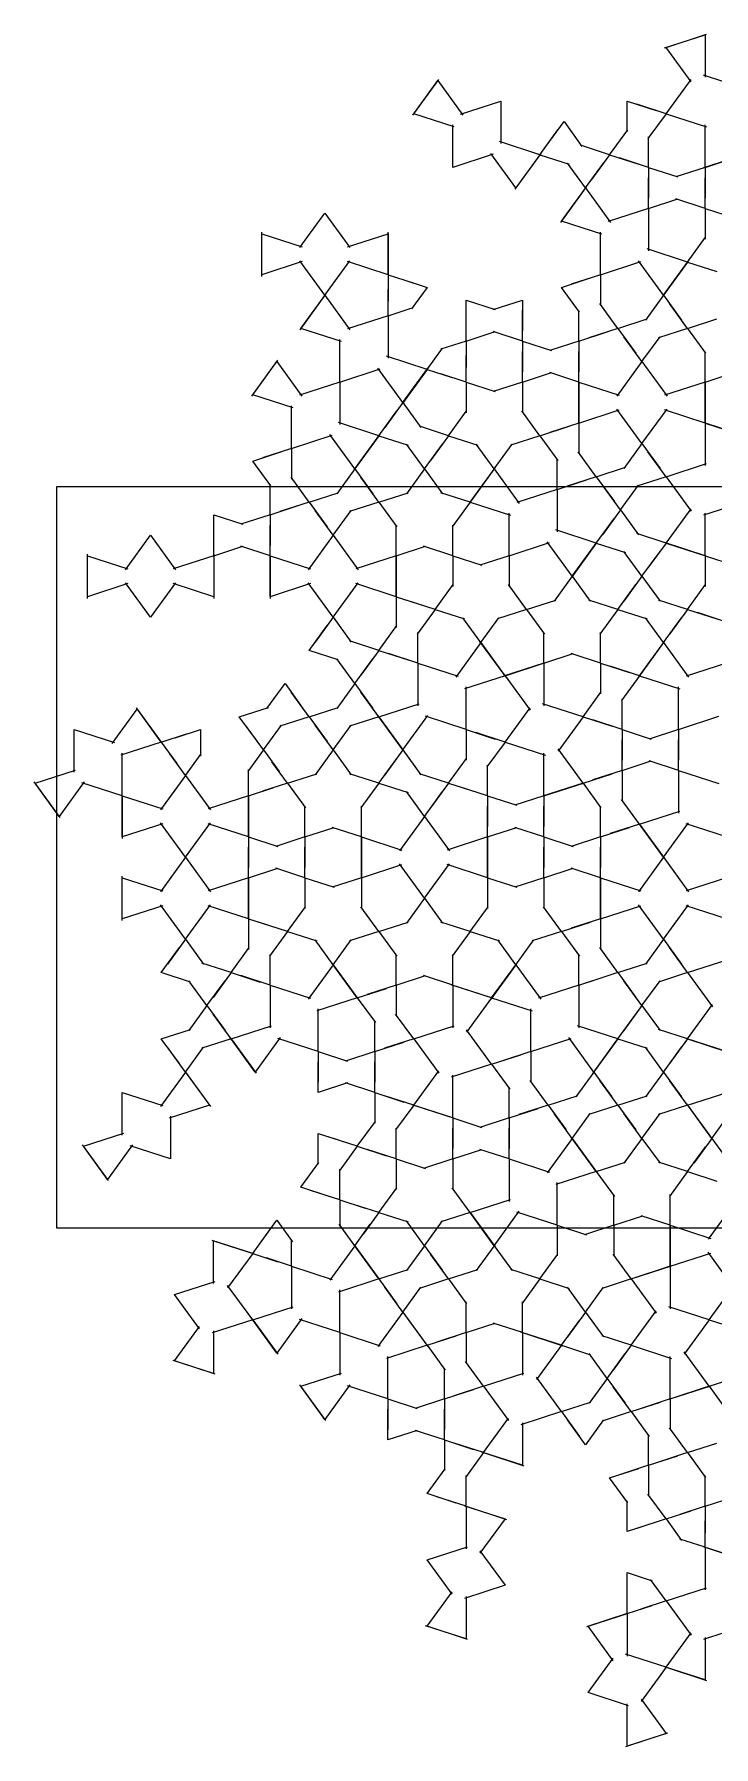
# Model space of a CAD drawing. Header units: millimetres. Extents: x -110 to 110, y -110 to 110.
# Drawn here: x -110.1 to -32.1, y -102 to 94.4 of the extents above; entities that cross this region are included whole.
import ezdxf

# ---------------------------------------------------------------- set-up
doc = ezdxf.new("R2010")
doc.units = ezdxf.units.MM
doc.layers.add('canvas_boundary', color=7, linetype='Continuous', true_color=0x505050)
doc.layers.add('strapwork', color=7, linetype='Continuous', true_color=0xff0000)

msp = doc.modelspace()

# ---------------------------------------------------------------- linework, layer by layer
at = {"layer": 'canvas_boundary'}
msp.add_lwpolyline([(-107.5, -42.5), (107.5, -42.5), (107.5, 42.5), (-107.5, 42.5)], close=True, dxfattribs=at)
at = {"layer": 'strapwork', "true_color": 0xff0000}
for points in [[(-37.77, 92.83), (-33.12, 94.34), (-33.12, 89.46)], [(-34.73, 88.94), (-37.6, 92.89), (-32.96, 94.39)], [(-66.65, 85.13), (-63.78, 89.08), (-60.91, 85.13)], [(-61.9, 83.77), (-66.54, 85.28), (-63.67, 89.22)], [(-37.6, 85.28), (-34.73, 89.22)], [(-28.65, 88.18), (-33.29, 89.69)], [(-61.18, 85.22), (-56.54, 86.73), (-56.54, 81.85)], [(-42.07, 83.21), (-42.07, 86.73), (-38.72, 85.64)], [(-37.6, 85.28), (-40.94, 86.36)], [(-37.6, 85.28), (-39.67, 82.43)], [(-37.6, 85.28), (-32.96, 83.77)], [(-57.43, 80.63), (-62.07, 79.12), (-62.07, 84)], [(-52.07, 80.57), (-50, 83.42)], [(-51.37, 81.53), (-49.3, 84.38), (-47.24, 81.53)], [(-44.07, 80.57), (-42, 83.42)], [(-39.6, 79.12), (-39.6, 82.64)], [(-33.12, 79.12), (-33.12, 84)], [(-51.96, 80.72), (-54.83, 76.77), (-57.7, 80.72)], [(-52.07, 80.57), (-56.71, 82.08)], [(-52.07, 80.57), (-54.94, 76.63)], [(-52.07, 80.57), (-48.72, 79.49)], [(-44.07, 80.57), (-47.42, 81.66)], [(-44.07, 80.57), (-46.14, 77.73)], [(-44.07, 80.57), (-40.72, 79.49)], [(-28.65, 80.57), (-33.29, 79.07)], [(-33.12, 79.12), (-28.48, 80.63)], [(-46.83, 76.77), (-48.9, 79.62)], [(-46.83, 76.77), (-44.76, 79.62)], [(-39.6, 79.12), (-42.94, 80.21)], [(-39.6, 79.12), (-39.6, 75.6)], [(-39.6, 79.12), (-36.25, 78.03)], [(-33.12, 79.12), (-36.47, 78.03)], [(-33.12, 79.12), (-33.12, 75.6)], [(-46.83, 76.77), (-49.7, 72.82)], [(-44.96, 71.46), (-49.6, 72.97), (-46.73, 76.91)], [(-46.83, 76.77), (-43.96, 72.82)], [(-39.6, 74.42), (-39.6, 77.94)], [(-33.12, 74.42), (-33.12, 77.94)], [(-39.6, 74.42), (-36.25, 75.51)], [(-33.12, 74.42), (-36.47, 75.51)], [(-79.59, 69.92), (-76.72, 73.86), (-73.85, 69.92)], [(-39.6, 74.42), (-44.24, 72.91)], [(-39.6, 74.42), (-39.6, 69.54)], [(-33.12, 74.42), (-33.12, 70.9)], [(-33.12, 74.42), (-29.78, 73.33)], [(-79.32, 68.32), (-83.96, 66.81), (-83.96, 71.69)], [(-83.96, 66.63), (-83.96, 71.51), (-79.32, 70.01)], [(-74.13, 70.01), (-69.48, 71.51), (-69.48, 66.63)], [(-69.48, 66.81), (-69.48, 71.69)], [(-45.12, 66.81), (-45.12, 71.69)], [(-35.12, 68.26), (-33.06, 71.11)], [(-35.12, 68.26), (-39.77, 69.77)], [(-76.72, 64.46), (-79.59, 68.41)], [(-76.72, 64.46), (-73.85, 68.41)], [(-69.48, 66.81), (-74.13, 68.32)], [(-69.48, 66.81), (-69.48, 63.77)], [(-69.48, 66.81), (-66.59, 65.87)], [(-45.12, 66.81), (-48.47, 65.72)], [(-45.12, 66.81), (-40.48, 68.32)], [(-45.12, 66.81), (-45.12, 63.29)], [(-37.89, 64.46), (-40.76, 68.41)], [(-35.12, 68.26), (-37.99, 64.32)], [(-37.89, 64.46), (-35.02, 68.41)], [(-35.12, 68.26), (-31.78, 67.18)], [(-69.48, 62.11), (-69.48, 65.15)], [(-67.9, 66.3), (-65.01, 65.36), (-66.8, 62.9)], [(-47.53, 62.51), (-49.6, 65.36), (-46.25, 66.45)], [(-76.72, 64.46), (-79.59, 60.51)], [(-74.84, 59.15), (-79.48, 60.66), (-76.62, 64.6)], [(-76.72, 64.46), (-73.85, 60.51)], [(-69.48, 62.11), (-66.59, 63.05)], [(-60.54, 60.38), (-60.54, 63.9), (-57.19, 62.82)], [(-57.42, 62.82), (-54.07, 63.9), (-54.07, 60.38)], [(-43.12, 60.66), (-45.19, 63.5)], [(-37.89, 64.46), (-39.96, 61.61)], [(-37.89, 64.46), (-35.82, 61.61)], [(-35.12, 60.66), (-37.19, 63.5)], [(-69.48, 62.11), (-74.13, 60.6)], [(-69.48, 62.11), (-69.48, 57.23)], [(-60.54, 59.2), (-60.54, 62.72)], [(-54.07, 59.2), (-54.07, 62.72)], [(-47.6, 59.2), (-47.6, 62.72)], [(-43.12, 60.66), (-39.78, 61.74)], [(-35.12, 60.66), (-31.78, 61.74)], [(-75.01, 54.5), (-75.01, 59.38)], [(-60.54, 59.2), (-63.43, 58.26)], [(-60.54, 59.2), (-57.19, 60.29)], [(-60.54, 59.2), (-60.54, 56.16)], [(-54.07, 59.2), (-57.42, 60.29)], [(-54.07, 59.2), (-54.07, 55.68)], [(-54.07, 59.2), (-50.72, 58.11)], [(-47.6, 59.2), (-50.94, 58.11)], [(-47.6, 59.2), (-44.25, 60.29)], [(-47.6, 59.2), (-47.6, 55.68)], [(-43.12, 60.66), (-46.47, 59.57)], [(-43.12, 60.66), (-41.06, 57.81)], [(-40.36, 56.85), (-42.43, 59.7)], [(-40.36, 56.85), (-38.29, 59.7)], [(-35.12, 60.66), (-38.47, 59.57)], [(-35.12, 60.66), (-33.06, 57.81)], [(-80.37, 51.54), (-85.01, 53.05), (-82.14, 57)], [(-65.01, 55.95), (-69.65, 57.46)], [(-65.01, 55.95), (-63.23, 58.41)], [(-60.54, 54.5), (-60.54, 57.54)], [(-54.07, 54.5), (-54.07, 58.02)], [(-47.6, 54.5), (-47.6, 58.02)], [(-33.12, 54.5), (-33.12, 58.02)], [(-85.12, 52.9), (-82.25, 56.85), (-79.38, 52.9)], [(-75.01, 54.5), (-70.37, 56.01)], [(-67.78, 52.15), (-70.65, 56.1)], [(-65.01, 55.95), (-67.88, 52.01)], [(-67.78, 52.15), (-64.91, 56.1)], [(-65.01, 55.95), (-62.12, 55.01)], [(-60.54, 54.5), (-63.43, 55.44)], [(-54.07, 54.5), (-50.72, 55.59)], [(-47.6, 54.5), (-50.94, 55.59)], [(-40.36, 56.85), (-43.23, 52.9)], [(-40.36, 56.85), (-37.49, 52.9)], [(-33.12, 54.5), (-29.78, 55.59)], [(-75.01, 54.5), (-79.65, 52.99)], [(-75.01, 54.5), (-75.01, 49.62)], [(-60.54, 54.5), (-60.54, 50.98)], [(-60.54, 54.5), (-57.19, 53.41)], [(-54.07, 54.5), (-57.42, 53.41)], [(-54.07, 54.5), (-54.07, 50.98)], [(-47.6, 49.8), (-47.6, 54.68)], [(-47.6, 54.5), (-47.6, 49.62)], [(-47.6, 54.5), (-42.96, 52.99)], [(-33.12, 54.5), (-37.77, 52.99)], [(-33.12, 49.8), (-33.12, 54.68)], [(-33.12, 54.5), (-33.12, 49.62)], [(-80.54, 46.89), (-80.54, 51.77)], [(-70.54, 48.34), (-68.47, 51.19)], [(-67.78, 52.15), (-69.85, 49.3)], [(-67.78, 52.15), (-65.71, 49.3)], [(-62.54, 48.34), (-60.47, 51.19)], [(-52.07, 48.34), (-54.14, 51.19)], [(-47.6, 49.8), (-42.96, 51.31)], [(-40.36, 47.45), (-43.23, 51.39)], [(-40.36, 47.45), (-37.49, 51.39)], [(-33.12, 49.8), (-37.77, 51.31)], [(-70.54, 48.34), (-75.18, 49.85)], [(-62.54, 48.34), (-65.89, 49.43)], [(-52.07, 48.34), (-48.72, 49.43)], [(-47.6, 49.8), (-50.94, 48.71)], [(-47.6, 49.8), (-47.6, 46.28)], [(-28.65, 48.34), (-33.29, 49.85)], [(-33.12, 49.8), (-33.12, 44.92)], [(-33.12, 49.8), (-28.48, 48.29)], [(-80.54, 46.89), (-75.9, 48.4)], [(-73.3, 44.54), (-76.17, 48.49)], [(-70.54, 48.34), (-73.41, 44.4)], [(-73.3, 44.54), (-70.44, 48.49)], [(-70.54, 48.34), (-67.19, 47.26)], [(-65.3, 44.54), (-67.37, 47.39)], [(-65.3, 44.54), (-63.24, 47.39)], [(-62.54, 48.34), (-64.61, 45.5)], [(-62.54, 48.34), (-59.19, 47.26)], [(-57.3, 44.54), (-59.37, 47.39)], [(-57.3, 44.54), (-55.24, 47.39)], [(-52.07, 48.34), (-55.42, 47.26)], [(-52.07, 48.34), (-50, 45.5)], [(-40.36, 47.45), (-42.43, 44.6)], [(-40.36, 47.45), (-38.29, 44.6)], [(-82.94, 42.59), (-85.01, 45.44), (-81.67, 46.53)], [(-80.54, 46.89), (-83.89, 45.8)], [(-80.54, 46.89), (-80.54, 43.37)], [(-50.07, 42.19), (-50.07, 45.71)], [(-45.6, 43.64), (-47.67, 46.49)], [(-37.6, 43.64), (-39.67, 46.49)], [(-78.54, 40.74), (-80.61, 43.58)], [(-73.3, 44.54), (-75.37, 41.69)], [(-73.3, 44.54), (-71.24, 41.69)], [(-70.54, 40.74), (-72.61, 43.58)], [(-65.3, 44.54), (-67.37, 41.69)], [(-65.3, 44.54), (-63.24, 41.69)], [(-57.3, 44.54), (-60.17, 40.59)], [(-60.07, 40.74), (-57.2, 44.68)], [(-57.3, 44.54), (-54.44, 40.59)], [(-50.07, 42.19), (-46.72, 43.28)], [(-45.6, 43.64), (-48.94, 42.55)], [(-45.6, 43.64), (-42.25, 44.73)], [(-45.6, 43.64), (-43.53, 40.79)], [(-37.6, 43.64), (-40.94, 42.55)], [(-37.6, 43.64), (-32.96, 45.15)], [(-37.6, 43.64), (-34.73, 39.69)], [(-83.01, 39.28), (-83.01, 42.8)], [(-78.54, 40.74), (-75.19, 41.82)], [(-70.54, 40.74), (-67.19, 41.82)], [(-60.07, 40.74), (-63.42, 41.82)], [(-50.07, 42.19), (-54.71, 40.68)], [(-50.07, 42.19), (-50.07, 37.31)], [(-42.83, 39.84), (-44.9, 42.69)], [(-42.83, 39.84), (-40.76, 42.69)], [(-89.48, 35.76), (-89.48, 39.28), (-86.14, 38.2)], [(-83.01, 39.28), (-86.36, 38.2)], [(-83.01, 39.28), (-79.67, 40.37)], [(-83.01, 39.28), (-83.01, 35.76)], [(-78.54, 40.74), (-81.89, 39.65)], [(-78.54, 40.74), (-76.47, 37.89)], [(-75.78, 36.93), (-77.85, 39.78)], [(-75.78, 36.93), (-73.71, 39.78)], [(-70.54, 40.74), (-73.89, 39.65)], [(-70.54, 40.74), (-68.47, 37.89)], [(-60.07, 40.74), (-62.14, 37.89)], [(-60.07, 40.74), (-55.43, 39.23)], [(-55.6, 34.58), (-55.6, 39.46)], [(-42.83, 39.84), (-44.9, 36.99)], [(-42.83, 39.84), (-40.76, 36.99)], [(-37.6, 36.03), (-34.73, 39.98)], [(-28.65, 40.74), (-33.29, 39.23)], [(-33.12, 34.58), (-33.12, 39.46)], [(-89.48, 34.58), (-89.48, 38.1)], [(-83.01, 34.58), (-83.01, 38.1)], [(-68.54, 34.58), (-68.54, 38.1)], [(-62.07, 34.58), (-62.07, 38.1)], [(-45.6, 36.03), (-50.24, 37.54)], [(-45.6, 36.03), (-43.53, 38.88)], [(-99.59, 32.98), (-96.72, 36.93), (-93.85, 32.98)], [(-89.48, 34.58), (-86.14, 35.67)], [(-83.01, 34.58), (-86.36, 35.67)], [(-75.78, 36.93), (-78.65, 32.98)], [(-75.78, 36.93), (-72.91, 32.98)], [(-68.54, 34.58), (-65.19, 35.67)], [(-62.07, 34.58), (-65.42, 35.67)], [(-55.6, 34.58), (-50.96, 36.09)], [(-48.36, 32.23), (-51.23, 36.18)], [(-45.6, 36.03), (-48.46, 32.09)], [(-48.36, 32.23), (-45.49, 36.18)], [(-45.6, 36.03), (-42.25, 34.95)], [(-37.6, 36.03), (-40.94, 37.12)], [(-37.6, 36.03), (-39.67, 33.19)], [(-33.12, 34.58), (-37.77, 36.09)], [(-37.6, 36.03), (-32.96, 34.53)], [(-99.32, 31.39), (-103.96, 29.88), (-103.96, 34.76)], [(-103.96, 29.7), (-103.96, 34.58), (-99.32, 33.07)], [(-89.48, 34.76), (-89.48, 29.88), (-94.13, 31.39)], [(-89.48, 34.58), (-94.13, 33.07)], [(-89.48, 34.58), (-89.48, 29.7)], [(-78.37, 31.39), (-83.01, 29.88), (-83.01, 34.76)], [(-83.01, 34.58), (-83.01, 29.7)], [(-83.01, 34.58), (-78.37, 33.07)], [(-68.54, 34.58), (-73.18, 33.07)], [(-68.54, 29.88), (-68.54, 34.76)], [(-68.54, 34.58), (-68.54, 29.7)], [(-62.07, 34.58), (-62.07, 31.06)], [(-62.07, 34.58), (-58.72, 33.49)], [(-55.6, 34.58), (-58.94, 33.49)], [(-55.6, 34.58), (-55.6, 31.06)], [(-40.36, 32.23), (-42.43, 35.08)], [(-40.36, 32.23), (-38.29, 35.08)], [(-33.12, 34.58), (-33.12, 31.06)], [(-33.12, 34.58), (-29.78, 33.49)], [(-93.85, 31.48), (-96.72, 27.53), (-99.59, 31.48)], [(-75.78, 27.53), (-78.65, 31.48)], [(-75.78, 27.53), (-72.91, 31.48)], [(-48.36, 32.23), (-50.43, 29.38)], [(-48.36, 32.23), (-46.29, 29.38)], [(-40.36, 32.23), (-42.43, 29.38)], [(-40.36, 32.23), (-38.29, 29.38)], [(-68.54, 29.88), (-73.18, 31.39)], [(-68.54, 29.88), (-68.54, 26.36)], [(-68.54, 29.88), (-65.19, 28.79)], [(-64.07, 28.43), (-67.42, 29.51)], [(-64.07, 28.43), (-62, 31.27)], [(-53.6, 28.43), (-55.67, 31.27)], [(-53.6, 28.43), (-50.25, 29.51)], [(-43.12, 28.43), (-46.47, 29.51)], [(-43.12, 28.43), (-41.06, 31.27)], [(-35.12, 28.43), (-38.47, 29.51)], [(-35.12, 28.43), (-33.06, 31.27)], [(-75.78, 27.53), (-77.85, 24.68)], [(-75.78, 27.53), (-73.71, 24.68)], [(-64.07, 28.43), (-66.14, 25.58)], [(-64.07, 28.43), (-60.72, 27.34)], [(-53.6, 28.43), (-56.94, 27.34)], [(-53.6, 28.43), (-51.53, 25.58)], [(-43.12, 28.43), (-45.19, 25.58)], [(-43.12, 28.43), (-39.78, 27.34)], [(-35.12, 28.43), (-37.19, 25.58)], [(-35.12, 28.43), (-31.78, 27.34)], [(-30.65, 26.97), (-34, 28.06)], [(-75.19, 22.64), (-78.54, 23.72), (-76.47, 26.57)], [(-70.54, 23.72), (-68.47, 26.57)], [(-66.07, 22.27), (-66.07, 25.79)], [(-58.83, 24.62), (-60.9, 27.47)], [(-58.83, 24.62), (-56.76, 27.47)], [(-51.6, 22.27), (-51.6, 25.79)], [(-45.12, 22.27), (-45.12, 25.79)], [(-37.89, 24.62), (-39.96, 27.47)], [(-37.89, 24.62), (-35.82, 27.47)], [(-70.54, 23.72), (-73.89, 24.81)], [(-70.54, 23.72), (-72.61, 20.88)], [(-70.54, 23.72), (-67.19, 22.64)], [(-58.83, 24.62), (-61.7, 20.67)], [(-56.07, 20.82), (-58.94, 24.77)], [(-58.83, 24.62), (-55.96, 20.67)], [(-37.89, 24.62), (-40.76, 20.67)], [(-40.65, 20.82), (-37.78, 24.77)], [(-37.89, 24.62), (-35.02, 20.67)], [(-73.3, 19.92), (-75.37, 22.77)], [(-73.3, 19.92), (-71.24, 22.77)], [(-66.07, 22.27), (-69.42, 23.36)], [(-66.07, 22.27), (-66.07, 17.39)], [(-66.07, 22.27), (-61.43, 20.76)], [(-51.6, 22.27), (-56.24, 20.76)], [(-56.07, 20.82), (-51.43, 22.33)], [(-51.6, 22.27), (-48.25, 23.36)], [(-51.6, 22.27), (-51.6, 17.39)], [(-45.12, 22.27), (-48.47, 23.36)], [(-45.12, 22.27), (-45.12, 18.75)], [(-45.12, 22.27), (-41.78, 21.18)], [(-40.65, 20.82), (-44, 21.91)], [(-30.65, 22.27), (-35.29, 20.76)], [(-83.37, 17.07), (-81.3, 19.92), (-79.24, 17.07)], [(-73.3, 19.92), (-75.37, 17.07)], [(-73.3, 19.92), (-71.24, 17.07)], [(-56.07, 20.82), (-60.71, 19.31)], [(-56.07, 20.82), (-53.2, 16.87)], [(-40.65, 20.82), (-42.72, 17.97)], [(-40.65, 20.82), (-36.01, 19.31)], [(-78.54, 16.12), (-80.61, 18.96)], [(-70.54, 16.12), (-72.61, 18.96)], [(-60.54, 14.66), (-60.54, 19.54)], [(-47.12, 16.12), (-45.06, 18.96)], [(-42.65, 14.66), (-42.65, 18.18)], [(-36.18, 14.66), (-36.18, 19.54)], [(-101.12, 13.07), (-98.25, 17.01), (-95.38, 13.07)], [(-95.49, 13.21), (-98.35, 17.16)], [(-84.47, 13.27), (-86.54, 16.12), (-83.19, 17.2)], [(-78.54, 16.12), (-81.89, 15.03)], [(-78.54, 16.12), (-75.19, 17.2)], [(-78.54, 16.12), (-76.47, 13.27)], [(-70.54, 16.12), (-73.89, 15.03)], [(-67.78, 12.31), (-70.65, 16.26)], [(-70.54, 16.12), (-65.9, 17.62)], [(-70.54, 16.12), (-67.67, 12.17)], [(-67.78, 12.31), (-64.91, 16.26)], [(-60.54, 14.66), (-65.18, 16.17)], [(-56.07, 13.21), (-53.2, 17.16)], [(-47.12, 16.12), (-51.77, 17.62)], [(-47.12, 16.12), (-49.99, 12.17)], [(-47.12, 16.12), (-43.78, 15.03)], [(-42.65, 14.66), (-46, 15.75)], [(-36.18, 14.66), (-31.54, 16.17)], [(-105.49, 9.78), (-105.49, 14.66), (-100.84, 13.15)], [(-95.49, 13.21), (-92.59, 14.15)], [(-93.9, 13.72), (-91.01, 14.66), (-91.01, 11.62)], [(-83.78, 12.31), (-85.85, 15.16)], [(-83.78, 12.31), (-81.71, 15.16)], [(-75.78, 12.31), (-77.85, 15.16)], [(-75.78, 12.31), (-73.71, 15.16)], [(-60.54, 14.66), (-60.54, 11.14)], [(-60.54, 14.66), (-57.19, 13.57)], [(-56.07, 13.21), (-59.42, 14.3)], [(-42.65, 14.66), (-42.65, 11.14)], [(-42.65, 14.66), (-39.3, 13.57)], [(-36.18, 14.66), (-39.53, 13.57)], [(-36.18, 14.66), (-36.18, 11.14)], [(-95.49, 13.21), (-100.13, 11.7)], [(-99.96, 7.05), (-99.96, 11.93)], [(-95.49, 13.21), (-93.7, 10.75)], [(-92.72, 9.4), (-94.51, 11.86)], [(-92.72, 9.4), (-90.93, 11.86)], [(-83.78, 12.31), (-85.56, 9.85)], [(-83.78, 12.31), (-81.99, 9.85)], [(-75.78, 12.31), (-77.85, 9.46)], [(-75.78, 12.31), (-73.71, 9.46)], [(-67.78, 12.31), (-69.85, 9.46)], [(-67.78, 12.31), (-65.71, 9.46)], [(-56.07, 13.21), (-58.14, 10.36)], [(-56.07, 13.21), (-51.43, 11.7)], [(-51.6, 7.05), (-51.6, 11.93)], [(-47.12, 8.51), (-49.99, 12.45)], [(-42.65, 9.96), (-42.65, 13.48)], [(-36.18, 9.96), (-36.18, 13.48)], [(-107.09, 4.56), (-109.96, 8.51), (-105.32, 10.01)], [(-85.49, 7.05), (-85.49, 10.09)], [(-81.01, 8.51), (-82.8, 10.97)], [(-70.54, 8.51), (-68.47, 11.35)], [(-62.54, 8.51), (-60.47, 11.35)], [(-58.07, 7.05), (-58.07, 10.57)], [(-42.65, 9.96), (-46, 8.87)], [(-42.65, 9.96), (-39.3, 11.05)], [(-42.65, 9.96), (-42.65, 6.44)], [(-36.18, 9.96), (-39.53, 11.05)], [(-36.18, 9.96), (-36.18, 5.08)], [(-36.18, 9.96), (-31.54, 8.45)], [(-104.32, 8.65), (-107.19, 4.7), (-110.06, 8.65)], [(-99.96, 7.05), (-104.6, 8.56)], [(-92.72, 9.4), (-95.59, 5.46)], [(-92.72, 9.4), (-89.85, 5.46)], [(-85.49, 7.05), (-82.59, 7.99)], [(-81.01, 8.51), (-83.9, 7.57)], [(-81.01, 8.51), (-77.67, 9.59)], [(-81.01, 8.51), (-78.94, 5.66)], [(-70.54, 8.51), (-73.89, 9.59)], [(-70.54, 8.51), (-72.61, 5.66)], [(-70.54, 8.51), (-67.19, 7.42)], [(-62.54, 8.51), (-65.89, 9.59)], [(-62.54, 8.51), (-64.61, 5.66)], [(-62.54, 8.51), (-59.19, 7.42)], [(-58.07, 7.05), (-61.42, 8.14)], [(-47.12, 8.51), (-51.77, 7)], [(-51.6, 7.05), (-46.96, 8.56)], [(-47.12, 8.51), (-43.78, 9.59)], [(-47.12, 8.51), (-45.06, 5.66)], [(-95.32, 3.86), (-99.96, 2.35), (-99.96, 7.23)], [(-99.96, 7.05), (-99.96, 2.17)], [(-99.96, 7.05), (-95.32, 5.55)], [(-85.49, 7.05), (-90.13, 5.55)], [(-85.49, 2.35), (-85.49, 7.23)], [(-85.49, 7.05), (-85.49, 2.17)], [(-65.3, 4.7), (-67.37, 7.55)], [(-65.3, 4.7), (-63.24, 7.55)], [(-58.07, 7.05), (-58.07, 3.53)], [(-58.07, 7.05), (-54.72, 5.97)], [(-51.6, 7.05), (-54.94, 5.97)], [(-51.6, 7.05), (-51.6, 3.53)], [(-40.65, 3.8), (-42.72, 6.65)], [(-92.72, 0), (-95.59, 3.95)], [(-92.72, 0), (-89.85, 3.95)], [(-79.01, 2.35), (-79.01, 5.87)], [(-72.54, 2.35), (-72.54, 5.87)], [(-65.3, 4.7), (-68.17, 0.75)], [(-65.3, 4.7), (-62.44, 0.75)], [(-58.07, 2.35), (-58.07, 5.87)], [(-51.6, 2.35), (-51.6, 5.87)], [(-45.12, 2.35), (-45.12, 5.87)], [(-37.89, 0), (-40.76, 3.95)], [(-40.65, 3.8), (-36.01, 5.31)], [(-37.89, 0), (-35.02, 3.95)], [(-85.49, 2.35), (-90.13, 3.86)], [(-85.49, 2.35), (-85.49, -1.17)], [(-85.49, 2.35), (-82.14, 1.26)], [(-79.01, 2.35), (-82.36, 1.26)], [(-79.01, 2.35), (-75.67, 3.44)], [(-79.01, 2.35), (-79.01, -1.17)], [(-72.54, 2.35), (-75.89, 3.44)], [(-72.54, -2.35), (-72.54, 2.53)], [(-72.54, 2.35), (-72.54, -2.53)], [(-72.54, 2.35), (-67.9, 0.84)], [(-58.07, 2.35), (-62.71, 0.84)], [(-58.07, 2.35), (-54.72, 3.44)], [(-58.07, -2.35), (-58.07, 2.53)], [(-58.07, 2.35), (-58.07, -2.53)], [(-51.6, 2.35), (-54.94, 3.44)], [(-51.6, 2.35), (-51.6, -1.17)], [(-51.6, 2.35), (-48.25, 1.26)], [(-45.12, 2.35), (-48.47, 1.26)], [(-45.12, 2.35), (-41.78, 3.44)], [(-45.12, 2.35), (-45.12, -1.17)], [(-40.65, 3.8), (-44, 2.72)], [(-40.65, 3.8), (-37.78, -0.14)], [(-30.65, 2.35), (-35.29, 3.86)], [(-92.72, 0), (-95.59, -3.95)], [(-92.72, 0), (-89.85, -3.95)], [(-85.49, -2.35), (-85.49, 1.17)], [(-79.01, -2.35), (-79.01, 1.17)], [(-51.6, -2.35), (-51.6, 1.17)], [(-45.12, -2.35), (-45.12, 1.17)], [(-37.89, 0), (-40.76, -3.95)], [(-37.89, 0), (-35.02, -3.95)], [(-85.49, -2.35), (-82.14, -1.26)], [(-79.01, -2.35), (-82.36, -1.26)], [(-72.54, -2.35), (-67.9, -0.84)], [(-65.3, -4.7), (-68.17, -0.75)], [(-65.3, -4.7), (-62.44, -0.75)], [(-58.07, -2.35), (-62.71, -0.84)], [(-51.6, -2.35), (-48.25, -1.26)], [(-45.12, -2.35), (-48.47, -1.26)], [(-95.32, -5.55), (-99.96, -7.05), (-99.96, -2.17)], [(-99.96, -7.23), (-99.96, -2.35), (-95.32, -3.86)], [(-85.49, -2.35), (-90.13, -3.86)], [(-85.49, -7.05), (-85.49, -2.17)], [(-85.49, -2.35), (-85.49, -7.23)], [(-79.01, -2.35), (-79.01, -5.87)], [(-79.01, -2.35), (-75.67, -3.44)], [(-72.54, -2.35), (-75.89, -3.44)], [(-72.54, -2.35), (-72.54, -5.87)], [(-58.07, -2.35), (-58.07, -5.87)], [(-58.07, -2.35), (-54.72, -3.44)], [(-51.6, -2.35), (-54.94, -3.44)], [(-51.6, -2.35), (-51.6, -5.87)], [(-45.12, -7.05), (-45.12, -2.17)], [(-45.12, -2.35), (-45.12, -7.23)], [(-45.12, -2.35), (-40.48, -3.86)], [(-30.65, -2.35), (-35.29, -3.86)], [(-92.72, -9.4), (-95.59, -5.46)], [(-92.72, -9.4), (-89.85, -5.46)], [(-85.49, -7.05), (-90.13, -5.55)], [(-81.01, -8.51), (-78.94, -5.66)], [(-70.54, -8.51), (-72.61, -5.66)], [(-65.3, -4.7), (-67.37, -7.55)], [(-65.3, -4.7), (-63.24, -7.55)], [(-60.07, -8.51), (-58, -5.66)], [(-49.6, -8.51), (-51.67, -5.66)], [(-45.12, -7.05), (-40.48, -5.55)], [(-37.89, -9.4), (-40.76, -5.46)], [(-37.89, -9.4), (-35.02, -5.46)], [(-30.65, -7.05), (-35.29, -5.55)], [(-85.49, -7.05), (-85.49, -10.57)], [(-85.49, -7.05), (-82.14, -8.14)], [(-81.01, -8.51), (-84.36, -7.42)], [(-70.54, -8.51), (-67.19, -7.42)], [(-60.07, -8.51), (-63.42, -7.42)], [(-49.6, -8.51), (-46.25, -7.42)], [(-45.12, -7.05), (-48.47, -8.14)], [(-45.12, -7.05), (-45.12, -10.57)], [(-92.72, -9.4), (-94.79, -12.25)], [(-92.72, -9.4), (-90.65, -12.25)], [(-81.01, -8.51), (-83.08, -11.35)], [(-81.01, -8.51), (-77.67, -9.59)], [(-75.78, -12.31), (-77.85, -9.46)], [(-75.78, -12.31), (-73.71, -9.46)], [(-70.54, -8.51), (-73.89, -9.59)], [(-70.54, -8.51), (-68.47, -11.35)], [(-60.07, -8.51), (-62.14, -11.35)], [(-60.07, -8.51), (-56.72, -9.59)], [(-54.83, -12.31), (-56.9, -9.46)], [(-54.83, -12.31), (-52.76, -9.46)], [(-49.6, -8.51), (-52.94, -9.59)], [(-49.6, -8.51), (-47.53, -11.35)], [(-37.89, -9.4), (-39.96, -12.25)], [(-37.89, -9.4), (-35.82, -12.25)], [(-92.14, -14.3), (-95.49, -13.21), (-93.42, -10.36)], [(-87.49, -13.21), (-85.42, -10.36)], [(-83.01, -14.66), (-83.01, -11.14)], [(-68.54, -14.66), (-68.54, -11.14)], [(-62.07, -14.66), (-62.07, -11.14)], [(-47.6, -14.66), (-47.6, -11.14)], [(-43.12, -13.21), (-45.19, -10.36)], [(-35.12, -13.21), (-37.19, -10.36)], [(-35.12, -13.21), (-30.48, -11.7)], [(-87.49, -13.21), (-90.83, -12.12)], [(-87.49, -13.21), (-89.55, -16.06)], [(-87.49, -13.21), (-84.14, -14.3)], [(-83.01, -14.66), (-86.36, -13.57)], [(-75.78, -12.31), (-78.65, -16.26)], [(-73.01, -16.11), (-75.88, -12.17)], [(-75.78, -12.31), (-72.91, -16.26)], [(-68.54, -14.66), (-65.19, -13.57)], [(-62.07, -14.66), (-65.42, -13.57)], [(-54.83, -12.31), (-57.7, -16.26)], [(-57.6, -16.11), (-54.73, -12.17)], [(-54.83, -12.31), (-51.96, -16.26)], [(-47.6, -14.66), (-44.25, -13.57)], [(-43.12, -13.21), (-46.47, -14.3)], [(-43.12, -13.21), (-39.78, -12.12)], [(-43.12, -13.21), (-41.06, -16.06)], [(-35.12, -13.21), (-38.47, -14.3)], [(-35.12, -13.21), (-32.26, -17.16)], [(-90.25, -17.01), (-92.32, -14.17)], [(-90.25, -17.01), (-88.18, -14.17)], [(-83.01, -14.66), (-83.01, -19.54)], [(-83.01, -14.66), (-78.37, -16.17)], [(-73.01, -16.11), (-69.67, -15.03)], [(-68.54, -14.66), (-71.89, -15.75)], [(-68.54, -14.66), (-68.54, -18.18)], [(-57.6, -16.11), (-62.24, -14.61)], [(-62.07, -14.66), (-62.07, -19.54)], [(-62.07, -14.66), (-57.43, -16.17)], [(-47.6, -14.66), (-52.24, -16.17)], [(-47.6, -14.66), (-47.6, -19.54)], [(-40.36, -17.01), (-42.43, -14.17)], [(-40.36, -17.01), (-38.29, -14.17)], [(-90.25, -17.01), (-92.32, -19.86)], [(-90.25, -17.01), (-88.18, -19.86)], [(-73.01, -16.11), (-77.65, -17.62)], [(-77.49, -22.27), (-77.49, -17.39)], [(-73.01, -16.11), (-70.94, -18.96)], [(-57.6, -16.11), (-60.47, -20.06)], [(-57.6, -16.11), (-52.96, -17.62)], [(-53.12, -22.27), (-53.12, -17.39)], [(-40.36, -17.01), (-42.43, -19.86)], [(-40.36, -17.01), (-38.29, -19.86)], [(-35.12, -20.82), (-32.26, -16.87)], [(-87.49, -20.82), (-89.55, -17.97)], [(-87.49, -20.82), (-82.84, -19.31)], [(-71.01, -22.27), (-71.01, -18.75)], [(-66.54, -20.82), (-68.61, -17.97)], [(-66.54, -20.82), (-61.9, -19.31)], [(-43.12, -20.82), (-47.77, -19.31)], [(-43.12, -20.82), (-41.06, -17.97)], [(-93.42, -23.66), (-95.49, -20.82), (-92.14, -19.73)], [(-87.49, -20.82), (-90.83, -21.9)], [(-81.85, -20.67), (-84.72, -24.62), (-87.59, -20.67)], [(-87.49, -20.82), (-84.62, -24.76)], [(-77.49, -22.27), (-82.13, -20.76)], [(-71.01, -22.27), (-67.67, -21.18)], [(-66.54, -20.82), (-69.89, -21.9)], [(-66.54, -20.82), (-63.67, -24.76)], [(-57.6, -23.72), (-60.47, -19.78)], [(-53.12, -22.27), (-48.48, -20.76)], [(-45.89, -24.62), (-48.76, -20.67)], [(-43.12, -20.82), (-45.99, -24.76)], [(-45.89, -24.62), (-43.02, -20.67)], [(-43.12, -20.82), (-39.78, -21.9)], [(-35.12, -20.82), (-38.47, -19.73)], [(-35.12, -20.82), (-37.19, -23.66)], [(-30.65, -22.27), (-35.29, -20.76)], [(-35.12, -20.82), (-30.48, -22.33)], [(-92.72, -24.62), (-94.79, -21.77)], [(-92.72, -24.62), (-90.65, -21.77)], [(-77.49, -22.27), (-77.49, -25.79)], [(-77.49, -22.27), (-74.14, -23.36)], [(-74.14, -25.88), (-77.49, -26.97), (-77.49, -23.45)], [(-71.01, -22.27), (-74.36, -23.36)], [(-71.01, -22.27), (-71.01, -25.79)], [(-71.01, -26.97), (-71.01, -23.45)], [(-57.6, -23.72), (-54.25, -22.64)], [(-53.12, -22.27), (-56.47, -23.36)], [(-53.12, -22.27), (-53.12, -25.79)], [(-37.89, -24.62), (-39.96, -21.77)], [(-37.89, -24.62), (-35.82, -21.77)], [(-92.72, -24.62), (-95.59, -28.57)], [(-92.83, -24.48), (-89.96, -28.43), (-94.6, -29.93)], [(-92.72, -24.62), (-89.85, -28.57)], [(-66.54, -28.43), (-63.67, -24.48)], [(-57.6, -23.72), (-62.24, -25.23)], [(-62.07, -29.88), (-62.07, -25)], [(-57.6, -23.72), (-55.53, -26.57)], [(-45.89, -24.62), (-47.96, -27.47)], [(-45.89, -24.62), (-43.82, -27.47)], [(-37.89, -24.62), (-39.96, -27.47)], [(-37.89, -24.62), (-35.82, -27.47)], [(-99.96, -31.85), (-99.96, -26.97), (-95.32, -28.48)], [(-71.01, -26.97), (-74.36, -25.88)], [(-71.01, -26.97), (-71.01, -30.49)], [(-71.01, -26.97), (-67.67, -28.06)], [(-66.54, -28.43), (-69.89, -27.34)], [(-55.6, -29.88), (-55.6, -26.36)], [(-51.12, -28.43), (-53.19, -25.58)], [(-51.12, -28.43), (-47.78, -27.34)], [(-43.12, -28.43), (-45.19, -25.58)], [(-43.12, -28.43), (-39.78, -27.34)], [(-35.12, -28.43), (-37.19, -25.58)], [(-35.12, -28.43), (-30.48, -26.92)], [(-66.54, -28.43), (-68.61, -31.27)], [(-62.07, -29.88), (-66.71, -28.37)], [(-66.54, -28.43), (-61.9, -29.93)], [(-55.6, -29.88), (-52.25, -28.79)], [(-51.12, -28.43), (-54.47, -29.51)], [(-51.12, -28.43), (-49.06, -31.27)], [(-48.36, -32.23), (-50.43, -29.38)], [(-48.36, -32.23), (-46.29, -29.38)], [(-43.12, -28.43), (-46.47, -29.51)], [(-43.12, -28.43), (-41.06, -31.27)], [(-40.36, -32.23), (-42.43, -29.38)], [(-40.36, -32.23), (-38.29, -29.38)], [(-35.12, -28.43), (-38.47, -29.51)], [(-32.36, -32.23), (-35.23, -28.28)], [(-35.12, -28.43), (-32.26, -32.37)], [(-32.36, -32.23), (-29.49, -28.28)], [(-94.43, -29.7), (-94.43, -34.58), (-99.07, -33.07)], [(-73.01, -33.13), (-70.94, -30.28)], [(-68.54, -34.58), (-68.54, -31.06)], [(-62.07, -29.88), (-62.07, -33.4)], [(-62.07, -29.88), (-58.72, -30.97)], [(-62.07, -34.58), (-62.07, -31.06)], [(-55.6, -29.88), (-58.94, -30.97)], [(-55.6, -29.88), (-55.6, -33.4)], [(-55.6, -34.58), (-55.6, -31.06)], [(-98.8, -32.98), (-101.67, -36.93), (-104.53, -32.98)], [(-101.56, -37.08), (-104.43, -33.13), (-99.79, -31.62)], [(-77.49, -35.19), (-77.49, -31.67), (-74.14, -32.76)], [(-73.01, -33.13), (-76.36, -32.04)], [(-73.01, -33.13), (-75.08, -35.98)], [(-73.01, -33.13), (-69.67, -34.22)], [(-48.36, -32.23), (-51.23, -36.18)], [(-45.6, -36.03), (-48.47, -32.09)], [(-48.36, -32.23), (-45.49, -36.18)], [(-40.36, -32.23), (-42.43, -35.08)], [(-40.36, -32.23), (-38.29, -35.08)], [(-35.12, -36.03), (-33.06, -33.19)], [(-32.36, -32.23), (-34.43, -35.08)], [(-32.36, -32.23), (-30.29, -35.08)], [(-76.14, -38.92), (-79.49, -37.83), (-77.42, -34.98)], [(-68.54, -34.58), (-71.89, -33.49)], [(-68.54, -34.58), (-68.54, -38.1)], [(-68.54, -34.58), (-65.19, -35.67)], [(-62.07, -34.58), (-65.42, -35.67)], [(-62.07, -34.58), (-58.72, -33.49)], [(-62.07, -34.58), (-62.07, -38.1)], [(-55.6, -34.58), (-58.94, -33.49)], [(-55.6, -34.58), (-55.6, -39.46)], [(-55.6, -34.58), (-50.96, -36.09)], [(-45.6, -36.03), (-42.25, -34.95)], [(-35.12, -36.03), (-38.47, -34.95)], [(-75.01, -39.28), (-75.01, -35.76)], [(-45.6, -36.03), (-50.24, -37.54)], [(-50.07, -42.19), (-50.07, -37.31)], [(-45.6, -36.03), (-43.53, -38.88)], [(-35.12, -36.03), (-37.19, -38.88)], [(-35.12, -36.03), (-31.78, -37.12)], [(-75.01, -39.28), (-78.36, -38.2)], [(-70.54, -40.74), (-68.47, -37.89)], [(-60.07, -40.74), (-62.14, -37.89)], [(-60.07, -40.74), (-55.43, -39.23)], [(-43.6, -42.19), (-43.6, -38.67)], [(-37.12, -42.19), (-37.12, -38.67)], [(-75.01, -39.28), (-75.01, -42.32)], [(-75.01, -39.28), (-72.12, -40.22)], [(-70.54, -40.74), (-73.43, -39.8)], [(-70.54, -40.74), (-72.33, -43.2)], [(-70.54, -40.74), (-67.19, -41.82)], [(-60.07, -40.74), (-63.42, -41.82)], [(-57.3, -44.54), (-60.17, -40.59)], [(-60.07, -40.74), (-57.2, -44.68)], [(-57.3, -44.54), (-54.44, -40.59)], [(-50.07, -42.19), (-54.71, -40.68)], [(-43.6, -42.19), (-40.25, -41.1)], [(-37.12, -42.19), (-40.47, -41.1)], [(-29.89, -39.84), (-32.76, -43.79)], [(-85.01, -45.44), (-83.23, -42.98)], [(-84.04, -44.09), (-82.25, -41.63), (-80.46, -44.09)], [(-73.3, -44.54), (-75.09, -42.08)], [(-73.3, -44.54), (-71.52, -42.08)], [(-65.3, -44.54), (-67.37, -41.69)], [(-65.3, -44.54), (-63.24, -41.69)], [(-50.07, -42.19), (-50.07, -45.71)], [(-50.07, -42.19), (-46.72, -43.28)], [(-43.6, -42.19), (-46.94, -43.28)], [(-43.6, -42.19), (-43.6, -45.71)], [(-37.12, -46.89), (-37.12, -42.01)], [(-37.12, -42.19), (-37.12, -47.07)], [(-37.12, -42.19), (-32.48, -43.7)], [(-85.01, -45.44), (-89.65, -43.93)], [(-89.49, -48.87), (-89.49, -43.99), (-84.84, -45.49)], [(-80.54, -46.89), (-80.54, -43.85)], [(-73.3, -44.54), (-76.17, -48.49)], [(-70.54, -48.34), (-73.41, -44.4)], [(-73.3, -44.54), (-70.44, -48.49)], [(-65.3, -44.54), (-67.37, -47.39)], [(-65.3, -44.54), (-63.24, -47.39)], [(-57.3, -44.54), (-59.37, -47.39)], [(-57.3, -44.54), (-55.24, -47.39)], [(-85.01, -45.44), (-87.88, -49.39)], [(-85.01, -45.44), (-82.12, -46.38)], [(-80.54, -46.89), (-83.43, -45.95)], [(-80.54, -46.89), (-80.54, -51.77)], [(-80.54, -46.89), (-75.9, -48.4)], [(-62.54, -48.34), (-64.61, -45.5)], [(-52.07, -48.34), (-50, -45.5)], [(-41.6, -48.34), (-43.67, -45.5)], [(-37.12, -46.89), (-41.77, -48.4)], [(-41.6, -48.34), (-36.96, -46.84)], [(-37.12, -46.89), (-32.48, -45.38)], [(-37.12, -46.89), (-37.12, -51.77)], [(-29.89, -49.24), (-32.76, -45.29)], [(-91.09, -54.09), (-93.96, -50.14), (-89.32, -48.63)], [(-70.54, -48.34), (-75.18, -49.85)], [(-70.54, -48.34), (-67.19, -47.26)], [(-70.54, -48.34), (-68.47, -51.19)], [(-62.54, -48.34), (-65.89, -49.43)], [(-62.54, -48.34), (-59.19, -47.26)], [(-62.54, -48.34), (-60.47, -51.19)], [(-52.07, -48.34), (-55.42, -47.26)], [(-52.07, -48.34), (-54.14, -51.19)], [(-52.07, -48.34), (-48.72, -49.43)], [(-41.6, -48.34), (-44.94, -49.43)], [(-41.6, -48.34), (-38.73, -52.29)], [(-85.01, -53.05), (-87.88, -49.1)], [(-75.01, -54.5), (-75.01, -49.62)], [(-67.78, -52.15), (-69.85, -49.3)], [(-67.78, -52.15), (-65.71, -49.3)], [(-60.54, -54.5), (-60.54, -50.98)], [(-54.07, -54.5), (-54.07, -50.98)], [(-46.83, -52.15), (-48.9, -49.3)], [(-46.83, -52.15), (-44.76, -49.3)], [(-32.65, -53.05), (-30.58, -50.2)], [(-79.38, -52.9), (-82.25, -56.85), (-85.12, -52.9)], [(-85.01, -53.05), (-80.37, -51.54)], [(-75.01, -54.5), (-79.65, -52.99)], [(-67.78, -52.15), (-70.65, -56.1)], [(-65.01, -55.95), (-67.88, -52)], [(-67.78, -52.15), (-64.91, -56.1)], [(-46.83, -52.15), (-48.9, -55)], [(-46.83, -52.15), (-44.76, -55)], [(-41.6, -55.95), (-38.73, -52)], [(-32.65, -53.05), (-37.29, -51.54)], [(-89.49, -54.32), (-89.49, -59.2), (-94.13, -57.69)], [(-89.32, -59.26), (-93.96, -57.75), (-91.09, -53.8)], [(-85.01, -53.05), (-89.65, -54.55)], [(-85.01, -53.05), (-82.14, -56.99)], [(-75.01, -54.5), (-75.01, -59.38)], [(-75.01, -54.5), (-70.37, -56.01)], [(-65.01, -55.95), (-61.67, -54.87)], [(-60.54, -54.5), (-63.89, -55.59)], [(-60.54, -54.5), (-57.19, -53.41)], [(-60.54, -54.5), (-60.54, -58.02)], [(-54.07, -54.5), (-57.42, -53.41)], [(-49.6, -55.95), (-54.24, -54.44)], [(-54.07, -54.5), (-54.07, -59.38)], [(-54.07, -54.5), (-49.43, -56.01)], [(-49.6, -55.95), (-47.53, -53.11)], [(-41.6, -55.95), (-44.94, -54.87)], [(-32.65, -53.05), (-35.52, -56.99)], [(-32.65, -53.05), (-29.3, -54.13)], [(-65.01, -55.95), (-69.65, -57.46)], [(-65.01, -55.95), (-62.94, -58.8)], [(-49.6, -55.95), (-52.47, -59.9)], [(-49.6, -55.95), (-46.25, -57.04)], [(-44.36, -59.76), (-46.43, -56.91)], [(-44.36, -59.76), (-42.29, -56.91)], [(-41.6, -55.95), (-43.67, -58.8)], [(-41.6, -55.95), (-36.96, -57.46)], [(-32.65, -60.66), (-35.52, -56.71)], [(-69.49, -62.11), (-69.49, -57.23)], [(-63.01, -62.11), (-63.01, -58.59)], [(-58.54, -60.66), (-60.61, -57.81)], [(-37.12, -62.11), (-37.12, -57.23)], [(-73.85, -60.51), (-76.72, -64.46), (-79.59, -60.51)], [(-76.62, -64.6), (-79.49, -60.66), (-74.84, -59.15)], [(-69.49, -62.11), (-74.13, -60.6)], [(-58.54, -60.66), (-61.89, -61.74)], [(-58.54, -60.66), (-53.9, -59.15)], [(-58.54, -60.66), (-55.67, -64.6)], [(-49.6, -63.56), (-52.47, -59.61)], [(-44.36, -59.76), (-46.43, -62.6)], [(-44.36, -59.76), (-42.29, -62.6)], [(-41.6, -63.56), (-43.67, -60.71)], [(-32.65, -60.66), (-37.29, -62.16)], [(-37.12, -62.11), (-32.48, -60.6)], [(-32.65, -60.66), (-29.3, -59.57)], [(-32.65, -60.66), (-30.58, -63.5)], [(-69.49, -62.11), (-69.49, -65.63)], [(-69.49, -62.11), (-66.14, -63.2)], [(-63.01, -62.11), (-66.36, -63.2)], [(-63.01, -62.11), (-59.67, -61.02)], [(-63.01, -62.11), (-63.01, -65.63)], [(-49.6, -63.56), (-46.25, -62.47)], [(-41.6, -63.56), (-38.25, -62.47)], [(-37.12, -62.11), (-40.47, -63.2)], [(-37.12, -62.11), (-37.12, -65.63)], [(-66.14, -65.72), (-69.49, -66.81), (-69.49, -63.29)], [(-63.01, -66.81), (-63.01, -63.29)], [(-58.54, -68.26), (-55.67, -64.32)], [(-49.6, -63.56), (-54.24, -65.07)], [(-49.6, -63.56), (-47.53, -66.41)], [(-44.76, -64.52), (-46.83, -67.37), (-48.9, -64.52)], [(-41.6, -63.56), (-44.94, -64.65)], [(-41.6, -63.56), (-39.53, -66.41)], [(-63.01, -66.81), (-66.36, -65.72)], [(-54.07, -64.84), (-54.07, -69.72), (-58.71, -68.21)], [(-39.6, -69.72), (-39.6, -66.2)], [(-35.12, -68.26), (-37.19, -65.42)], [(-63.01, -66.81), (-63.01, -70.33)], [(-63.01, -66.81), (-59.67, -67.9)], [(-58.54, -68.26), (-61.89, -67.18)], [(-58.54, -68.26), (-60.61, -71.11)], [(-58.54, -68.26), (-53.9, -69.77)], [(-39.6, -69.72), (-36.25, -68.63)], [(-35.12, -68.26), (-38.47, -69.35)], [(-35.12, -68.26), (-31.78, -67.18)], [(-35.12, -68.26), (-33.06, -71.11)], [(-61.67, -74.05), (-65.01, -72.97), (-62.94, -70.12)], [(-42, -74.02), (-44.07, -71.17), (-40.72, -70.08)], [(-39.6, -69.72), (-42.94, -70.8)], [(-39.6, -69.72), (-39.6, -73.24)], [(-60.54, -74.42), (-60.54, -70.9)], [(-33.12, -74.42), (-33.12, -70.9)], [(-60.54, -74.42), (-63.89, -73.33)], [(-60.71, -74.36), (-56.07, -75.87), (-58.94, -79.82)], [(-60.54, -74.42), (-60.54, -79.3)], [(-60.54, -74.42), (-55.9, -75.93)], [(-38.72, -76.24), (-42.07, -77.33), (-42.07, -73.81)], [(-37.6, -75.87), (-39.67, -73.02)], [(-33.12, -74.42), (-36.02, -75.36)], [(-33.12, -74.42), (-29.78, -73.33)], [(-33.12, -74.42), (-33.12, -77.46)], [(-37.6, -75.87), (-40.94, -76.96)], [(-37.6, -75.87), (-34.71, -74.93)], [(-37.6, -75.87), (-35.81, -78.33)], [(-33.12, -79.12), (-33.12, -76.08)], [(-33.12, -79.12), (-36.02, -78.18)], [(-62.14, -84.52), (-65.01, -80.57), (-60.37, -79.07)], [(-58.94, -79.53), (-56.07, -83.48), (-60.71, -84.99)], [(-28.65, -80.57), (-33.29, -79.07)], [(-33.12, -79.12), (-33.12, -84)], [(-33.12, -79.12), (-28.48, -80.63)], [(-42.07, -85.07), (-42.07, -82.03), (-39.18, -82.97)], [(-60.37, -89.69), (-65.01, -88.18), (-62.14, -84.23)], [(-42.07, -86.73), (-42.07, -83.69)], [(-37.6, -85.28), (-39.38, -82.82)], [(-37.6, -85.28), (-32.96, -83.77)], [(-60.54, -84.76), (-60.54, -89.64), (-65.18, -88.13)], [(-42.07, -86.73), (-39.18, -85.79)], [(-37.6, -85.28), (-40.49, -86.22)], [(-37.6, -85.28), (-34.73, -89.22)], [(-42.07, -86.73), (-46.71, -88.24)], [(-43.67, -92.13), (-46.54, -88.18), (-41.9, -86.67)], [(-42.07, -86.73), (-42.07, -91.61)], [(-28.65, -88.18), (-33.29, -89.69)], [(-33.12, -89.46), (-33.12, -94.34), (-37.77, -92.83)], [(-37.6, -92.89), (-34.73, -88.94)], [(-41.9, -97.3), (-46.54, -95.79), (-43.67, -91.84)], [(-37.6, -92.89), (-42.24, -91.38)], [(-37.6, -92.89), (-40.47, -96.83)], [(-37.6, -92.89), (-32.96, -94.39)], [(-40.47, -96.55), (-37.6, -100.49), (-42.24, -102)], [(-37.43, -100.44), (-42.07, -101.95), (-42.07, -97.07)]]:
    msp.add_lwpolyline(points, dxfattribs=at)

doc.saveas('drawing.dxf')
